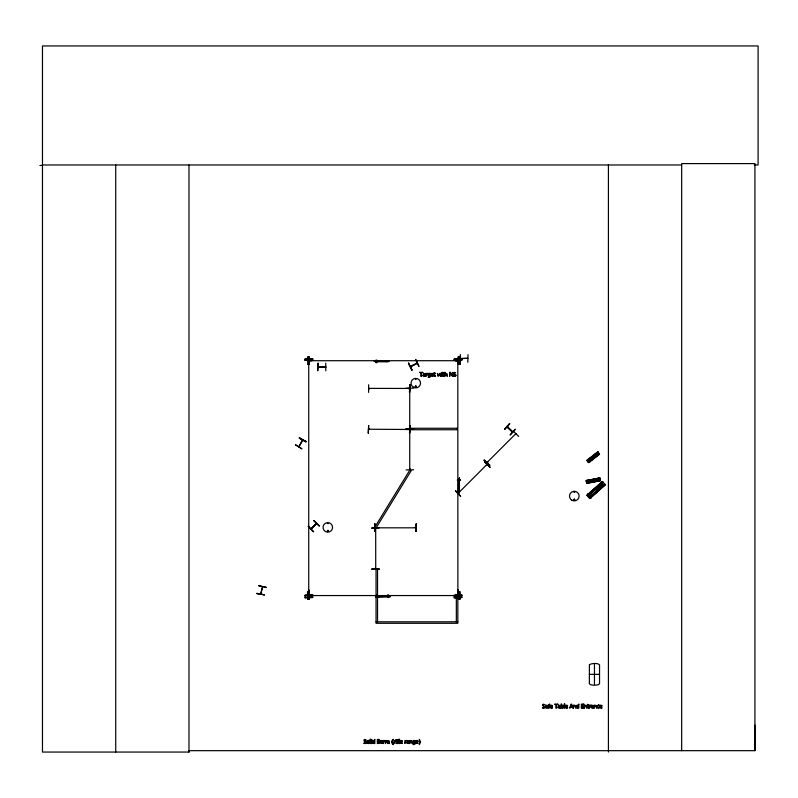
<?xml version="1.0" encoding="UTF-8"?>
<svg xmlns="http://www.w3.org/2000/svg" width="798" height="798" viewBox="0 0 798 798"><rect width="100%" height="100%" fill="white"/><g stroke="black" fill="none" stroke-linecap="round" stroke-linejoin="round"><path stroke-width="1.2" d="M754.369 164.977L758.1 164.977L758.1 45.945L42.474 45.945L42.474 752.055L189.086 752.055L188.986 750.679L754.918 750.679L755.028 725.143M410.471 366.841L417.224 363.2L410.411 366.342M376.526 596.505L376.526 595.837L389.205 595.926L389.205 596.595L376.427 596.615M457.454 480.456L457.454 479.678M457.553 480.506L457.563 479.618M458.092 480.486L458.092 479.648M458.451 480.446L458.451 479.698M459.608 480.386L459.608 479.548M460.137 480.416L460.137 479.528M460.237 480.356L460.247 479.578M262.572 586.749L260.617 593.961M460.047 362.152L460.286 354.531M460.376 358.511L467.847 358.342L460.376 358.551M467.798 362.292L468.017 354.661M308.696 594.091C310.083 594.65 308.028 583.528 308.736 595.089M309.085 594.081L309.006 595.079M457.882 595.089L458.142 589.782L457.853 594.44M458.232 594.081L458.152 595.079M308.696 590.779L309.045 590.769M457.843 590.779L458.182 590.769M308.656 360.736L308.736 360.237M457.882 360.237L457.892 362.91L458.152 360.227M308.696 360.736L309.724 360.796M308.666 362.412L308.716 362.581M507.907 427.11L507.289 426.571M507.378 426.621L512.795 431.808M409.663 388.875L410.022 388.287M410.072 469.723L410.022 469.054L410.002 469.803M327.409 523.318L328.168 523.638L327.479 523.239M328.327 530.949C326.322 531.987 328.646 529.982 327.928 530.51M328.497 530.949C326.392 533.343 327.788 528.146 328.447 531.318M415.279 386.571C416.446 388.586 416.087 384.716 415.389 386.93M574.72 492.137L573.902 492.246L574.67 492.037M573.782 499.658C575.318 498.261 574.281 501.014 573.912 499.887M375.728 568.715L375.688 528.126L375.349 528.735M409.693 388.347L410.042 388.875M375.389 568.196L375.389 568.725M409.693 428.336L409.663 429.663M409.733 469.803L409.992 469.034M256.926 593.582L264.467 594.819L256.936 593.552M258.672 585.722L266.113 587.378M262.612 586.58L260.886 593.941M459.439 477.992L459.099 478.82M455.858 375.708C450.601 370.92 459.02 373.843 454.062 372.367A1.287 1.287 0 0 0 453.454 372.796C452.935 375.499 458.212 375.21 453.214 376.147L454.87 376.437L455.858 375.708A1.207 1.207 0 0 0 455.907 374.89M366.342 742.848C361.095 738.07 369.514 740.993 364.546 739.517A1.287 1.287 0 0 0 363.948 739.936C363.419 742.649 368.696 742.359 363.698 743.297L365.364 743.586L366.342 742.848A1.207 1.207 0 0 0 366.392 742.04M545.044 707.517C539.797 702.729 548.216 705.661 543.248 704.185A1.287 1.287 0 0 0 542.65 704.604C542.121 707.317 547.398 707.018 542.401 707.956L544.066 708.245L545.044 707.517A1.207 1.207 0 0 0 545.094 706.709M302.671 440.217L299.011 446.75M458.98 492.925L458.411 493.503M516.067 433.962L515.648 434.401M310.901 528.785L316.297 523.398M309.006 362.651L309.006 360.477M455.877 360.417L458.232 360.776L457.813 360.417L457.882 594.59L457.882 590.291M574.939 500.027C574.041 497.224 573.343 501.314 574.65 500.256M388.137 361.155L388.965 360.826M409.504 388.706L408.815 388.367M318.123 366.851L318.971 366.851M299.24 438.102L305.893 441.833M487.708 462.271L487.069 462.491L515.747 433.753M486.451 464.955L487.239 464.616M316.427 523.678L311.07 528.994L316.557 523.628M369.434 388.706L368.666 388.706L369.354 388.746M369.354 429.184L368.696 429.533L369.514 429.214M375.25 527.548L375.868 527.847M375.918 527.837L375.26 527.817L416.007 527.817L415.319 527.518M325.704 367.17L318.282 366.811M325.055 366.811L325.744 366.851M507.658 427.289L507.099 426.76L512.466 431.957M509.553 423.648L504.555 429.414L509.533 423.618M504.476 429.344L509.792 423.878M510.131 434.77L515.338 429.194L510.331 434.96M484.097 460.256L489.822 465.314L484.117 460.237M455.558 490.71L460.685 496.376L455.488 490.79M487.738 462.222L487.199 462.73M458.77 492.695L458.232 493.244L486.96 464.476M486.461 465.025L486.999 464.486M518.69 436.436L513.274 431.07M308.297 526.181L313.424 531.847M319.39 525.882L313.973 520.515M586.939 495.249L602.37 481.513L605.313 484.795L589.872 498.521L586.939 495.249L602.43 481.583M587.119 495.448L602.56 481.733M588.186 494.82L602.699 481.892L587.348 495.688M588.355 495.009L602.011 482.95M603.029 482.261L587.607 495.997L603.079 482.321M588.685 495.378L602.34 483.309L588.744 495.448M588.036 496.456L588.814 497.324M589.922 496.735L603.507 484.595M589.173 497.723L604.595 483.987L589.223 497.782M603.847 484.975L589.383 497.962L604.016 485.164M589.552 498.151L604.974 484.416M589.712 498.331L605.113 484.566M589.822 498.461L605.253 484.725M375.688 568.794L375.728 568.186M586.949 460.406L597.862 451.997M587.119 460.626L597.981 452.147M587.218 460.745L598.051 452.237M598.161 452.386L587.468 461.064M587.587 461.204L588.066 461.813M588.326 462.142L599.138 453.593M599.318 453.833L588.495 462.351L599.428 453.962M588.625 462.521L599.527 454.092M410.391 366.701L417.184 363.12M418.88 366.292L415.628 359.389L418.93 366.272M309.085 360.726L309.714 360.377M309.135 595.288L312.237 595.547L309.145 595.557M311.868 360.746L309.434 360.716M455.887 595.597L455.299 595.298L458.401 595.557M598.251 705.133L597.243 706.001L597.363 707.656A1.167 1.167 0 0 0 597.981 708.175C601.981 708.614 594.171 706.38 599.438 705.342L598.251 705.133A1.656 1.656 0 0 1 599.029 705.173M375.569 596.844L376.257 596.665M369.434 429.224L368.826 429.144M586.261 480.705L599.787 478.062L586.291 480.845M586.321 481.004L599.827 478.261M599.877 478.531L586.36 481.194L599.916 478.74M586.4 481.394L599.916 478.75M586.44 481.573L586.59 482.331M586.67 482.71L600.196 480.097M600.226 480.266L586.72 482.999L600.246 480.376M586.759 483.199L600.305 480.695M298.991 446.621L302.452 439.907M369.364 429.563L368.826 429.524M512.506 431.987L506.989 426.81L512.545 432.107M457.823 595.597L458.391 595.288M305.055 595.338L312.686 595.039M305.055 595.567L312.686 595.258M305.065 595.897L312.686 595.587M305.065 597.662L312.686 597.353M454.202 595.338L461.833 594.929L461.833 597.572L454.202 597.882L454.202 595.228M454.202 595.567L461.833 595.258M454.202 595.897L461.833 595.587M454.202 597.662L461.833 597.353M305.055 359.08L312.686 358.93M305.055 359.968L312.686 359.818M305.055 360.137L312.686 359.988M454.202 359.08L461.823 358.93M454.202 359.968L461.823 359.818M454.202 360.137L461.833 359.988M368.646 384.766L368.586 392.387M369.434 388.436L368.716 388.387L409.504 388.446L408.736 388.716M406.052 388.157L413.683 388.167M413.683 428.845L406.052 428.576L406.052 429.474L409.504 429.484L368.746 429.224M406.052 429.154L409.424 429.224M406.052 429.434L409.324 429.414M413.683 469.783L406.052 469.932M374.731 523.867L375.2 531.498L374.761 523.867M416.406 523.867L416.037 531.498L416.376 523.867M415.239 527.558L415.848 527.468M371.748 568.924L379.379 568.964M371.748 569.293L379.379 569.243M39.9 165.465L42.474 165.455M458.311 356.776L459.857 356.766L460.037 364.397L458.481 364.397L458.311 356.776L458.551 364.397M309.425 360.457L311.938 360.447M455.588 360.457L458.102 360.457L458.152 362.651M455.588 360.726L458.112 360.716L309.385 360.716M307.679 364.397L309.225 364.397L309.045 356.776L307.499 356.776L307.809 364.397M309.045 591.607L307.499 591.607L307.679 599.238L309.225 599.238L308.986 591.607M309.425 595.288L311.938 595.288M309.434 595.557L311.948 595.547M455.588 595.298L458.102 595.288M455.588 595.557L458.112 595.557L309.385 595.557M458.481 599.238L460.037 599.228L459.857 591.607L458.311 591.607L458.551 599.238M42.474 164.977L681.672 164.977M325.744 363.17L325.803 370.801M318.203 366.851L325.584 366.811M318.093 367.2L325.764 367.2M376.048 621.802L457.823 621.802M589.373 674.34L599.537 674.34M375.918 360.127L376.816 360.127M375.948 360.656L376.776 360.656M376.048 362.172L376.885 362.172M376.018 362.701L376.905 362.701M387.629 594.959L388.526 594.969M387.658 595.488L388.486 595.498M387.758 597.004L388.596 597.014M387.728 597.532L388.616 597.542M455.887 360.806L455.299 360.457L458.391 360.457M368.377 740.454L367.798 740.454A1.207 1.207 0 0 0 367.11 740.843L366.94 742.958L368.377 743.586A1.197 1.197 0 0 0 369.065 743.197L369.065 740.843M415.967 385.993C413.095 387.21 418.252 387.788 415.778 386.023M459.149 491.708L458.431 491.618L458.521 478.94L459.189 478.94L459.439 492.566M258.672 585.702L266.133 587.318M256.996 593.273L264.457 594.869M374.392 360.826L375.22 361.155M390.152 596.844L389.314 596.505M415.568 379.549L415.987 378.821L415.509 379.449M299.43 437.763L306.083 441.494M305.943 441.743L299.3 438.012L305.923 441.793M588.465 496.526L588.804 496.915L589.104 496.017M484.316 460.037L489.743 465.394M484.506 461.763L489.932 467.119M313.774 520.715L319.16 526.111M308.228 526.261L313.654 531.618M600.994 483.129L603.537 485.972M599.956 484.057L602.49 486.91M598.39 485.453L600.924 488.296M596.994 486.69L599.527 489.533M595.428 488.087L597.961 490.93M588.715 494.072L591.258 496.915M587.847 493.992L591.228 497.792M587.727 494.102L591.109 497.902M596.764 452.865L598.33 454.86M596.026 453.434L597.602 455.439M594.929 454.301L596.505 456.296M593.951 455.069L595.527 457.064M592.854 455.937L594.43 457.932M588.146 459.648L589.712 461.643M589.662 462.222L587.567 459.558L589.582 462.281M408.446 363.27L412.127 369.953M598.41 478.331L598.899 480.825M597.493 478.511L597.981 481.004M596.126 478.78L596.615 481.274M594.909 479.019L595.388 481.513M593.532 479.279L594.021 481.783M587.647 480.436L588.136 482.93M587.079 480.117L587.827 483.418M459.728 356.766L459.907 364.397M458.69 356.766L458.87 364.397M458.501 356.776L458.68 364.397M459.728 591.607L459.907 599.228M458.69 591.607L458.87 599.238M458.501 591.607L458.68 599.238M308.856 356.776L309.165 364.397M308.666 356.776L308.836 364.397M308.856 591.607L309.035 599.238M308.666 591.607L308.836 599.238M307.629 591.607L307.809 599.238M416.037 523.867L416.137 531.498M409.583 384.766L409.544 392.387M409.583 425.543L409.633 433.164M409.733 469.034L409.733 469.723L409.733 388.267M375.429 528.126L375.429 528.815M375.1 523.867L375.15 531.498M457.882 360.487L457.882 362.661M308.746 362.661L308.736 360.487L308.736 594.59L308.736 590.291M458.142 590.271L458.152 594.58M309.006 590.271L309.006 594.58M754.918 750.679L754.918 163.6L681.672 163.6L681.672 750.679M608.415 164.977L608.415 752.055M594.46 664.175L594.46 684.514M456.336 621.802L456.336 596.385L457.823 596.385L457.823 623.288L376.048 623.288L376.048 596.385L377.534 596.385L377.534 621.802M188.976 164.977L188.976 752.055M115.73 164.977L115.73 752.055M368.227 740.454A1.207 1.207 0 0 1 368.925 740.853M375.339 361.075L375.329 361.743L388.008 361.833L388.018 361.165L375.339 361.075M391.788 741.581L392.357 744.075L393.404 744.644L392.466 743.207A3.392 3.392 0 0 1 392.247 741.99L392.466 740.753A3.591 3.591 0 0 1 392.985 739.806L393.404 739.327L392.357 739.906L391.788 741.581M420.346 741.99L419.339 744.644C419.648 744.454 419.628 739.507 419.339 739.327L420.346 741.99M563.129 706.679C561.732 710.41 561.573 703.008 563.129 706.679M430.381 376.048L429.863 377.334L428.137 377.404C433.035 376.038 424.845 376.616 428.875 373.304A1.357 1.357 0 0 1 429.873 373.494L430.381 373.364L430.381 376.048M415.229 743.187L414.711 744.474L412.985 744.544C417.883 743.187 409.693 743.756 413.723 740.454A1.357 1.357 0 0 1 414.721 740.644L415.229 740.514L415.229 743.187M397.304 740.155L397.284 743.537L397.793 743.537L397.793 740.933L398.621 740.514C397.314 740.564 399.549 738.11 397.304 740.155M548.625 704.824L548.615 708.195L549.124 708.195L549.124 705.602L549.952 705.173C548.645 705.233 550.879 702.779 548.625 704.824M563.647 706.639L562.889 708.175L561.114 708.195L561.114 703.986L561.622 703.986C560.475 706.4 564.066 704.045 563.647 706.639M372.307 741.671L372.756 743.387L374.821 743.537L374.821 739.327L374.312 740.634A1.377 1.377 0 0 0 373.304 740.454A1.187 1.187 0 0 0 372.666 740.853L372.307 741.671M380.367 741.691C379.329 744.743 384.985 742.758 381.853 743.157C378.841 742.28 385.594 741.292 381.444 740.454A1.247 1.247 0 0 0 380.726 740.863L380.367 741.691M400.077 741.691C399.04 744.743 404.696 742.758 401.574 743.157C398.551 742.28 405.304 741.292 401.155 740.454A1.247 1.247 0 0 0 400.446 740.863L400.077 741.691M430.93 374.541C429.893 377.604 435.558 375.609 432.426 376.018C429.414 375.13 436.167 374.142 432.007 373.304A1.247 1.247 0 0 0 431.299 373.723L430.93 374.541M415.788 741.691C414.741 744.743 420.406 742.758 417.274 743.157C414.262 742.28 421.015 741.292 416.865 740.454A1.247 1.247 0 0 0 416.147 740.863L415.788 741.691M550.141 706.36C549.094 709.412 554.76 707.427 551.627 707.826C548.615 706.948 555.368 705.961 551.219 705.123A1.247 1.247 0 0 0 550.5 705.532L550.141 706.36M565.263 706.36C564.226 709.412 569.872 707.427 566.75 707.826C563.737 706.948 570.49 705.961 566.341 705.123A1.247 1.247 0 0 0 565.622 705.532L565.263 706.36M576.326 706.34L576.774 708.055L578.829 708.195L578.829 703.986L578.321 705.302A1.377 1.377 0 0 0 577.323 705.123A1.187 1.187 0 0 0 576.685 705.512L576.326 706.34M599.717 706.36C598.68 709.412 604.335 707.427 601.213 707.826C598.201 706.948 604.954 705.961 600.794 705.123A1.247 1.247 0 0 0 600.086 705.532L599.717 706.36M379.499 742.32L377.863 743.078L377.863 741.591L379.499 742.32M380.057 742.3L379.399 743.357L377.324 743.537L377.324 739.507C380.686 738.699 379.04 741.103 380.057 742.3M367.309 741.512C367.688 746.19 370.192 739.088 367.309 741.512M372.866 741.542C373.225 746.04 375.409 739.038 372.866 741.542M576.874 706.21C577.243 710.709 579.428 703.706 576.874 706.21M422.97 375.22L422.94 375.509A1.037 1.037 0 0 0 423.1 376.067L425.344 376.387L425.164 373.664L423.189 373.434L424.835 374.402L422.97 375.22M406.731 742.369L406.701 742.659A1.037 1.037 0 0 0 406.85 743.207L409.105 743.537L408.915 740.803L406.94 740.574L408.596 741.542L406.731 742.369M545.473 707.028L545.443 707.327A1.037 1.037 0 0 0 545.603 707.876L547.847 708.195L547.657 705.472L545.682 705.242L547.338 706.21L545.473 707.028M558.031 707.028L558.001 707.327A1.037 1.037 0 0 0 558.151 707.876L560.405 708.195L560.216 705.472L558.241 705.242L559.897 706.21L558.031 707.028M591.168 707.028L591.138 707.327A1.037 1.037 0 0 0 591.298 707.876L593.542 708.195L593.363 705.472L591.388 705.242L593.034 706.21L591.168 707.028M428.426 374.372C428.825 378.641 430.94 371.958 428.426 374.372M413.274 741.512C413.683 745.791 415.798 739.108 413.274 741.512M589.403 664.724L589.373 683.766C589.991 685.701 598.919 685.701 599.537 683.766L599.537 664.914C598.47 662.699 590.919 663.357 589.403 664.724M423.499 375.269L424.267 375.978L424.835 374.801L423.499 375.269M407.259 742.419L408.027 743.128L408.596 741.95L407.259 742.419M546.002 707.088L546.77 707.786L547.338 706.619L546.002 707.088M558.55 707.088L559.328 707.786L559.897 706.619L558.55 707.088M591.697 707.088L592.465 707.786L593.034 706.619L591.697 707.088M379.309 740.494L377.863 741.143L377.863 739.965L379.309 740.494M596.675 488.546C597.522 491.837 599.318 486.411 596.675 488.546M593.931 480.216C594.47 482.411 595.707 478.81 593.931 480.216M440.775 373.364L440.267 375.708L439.538 373.364L438.401 375.708L437.334 373.364L438.112 376.387L439.309 374.062L440.516 376.387L441.284 373.364L440.775 373.364M431.499 374.202C433.424 376.058 433.075 372.466 431.499 374.202M380.935 741.352C382.85 743.197 382.501 739.616 380.935 741.352M400.646 741.352C402.561 743.197 402.212 739.616 400.646 741.352M416.356 741.352C418.272 743.197 417.923 739.616 416.356 741.352M550.71 706.011C552.625 707.866 552.276 704.285 550.71 706.011M565.832 706.011C567.747 707.866 567.398 704.285 565.832 706.011M600.286 706.011C602.201 707.866 601.852 704.285 600.286 706.011M593.662 456.286C594.091 458.511 595.508 454.98 593.662 456.286M570.6 707.078L569.702 708.195L571.059 704.175L571.717 704.175L573.074 708.195L572.146 707.078L570.6 707.078M571.378 704.714L570.75 706.619L571.996 706.619L571.378 704.714M295.509 444.755L301.953 448.855L295.489 444.805M409.833 470.072L374.471 527.717L375.738 528.495L411.1 470.85L409.833 470.072M484.725 461.533L489.862 467.199L484.725 461.533M387.818 740.724L385.464 740.514L385.464 743.537L386.671 740.913L387.688 743.537C386.302 740.325 390.352 740.175 388.895 743.537L389.404 743.537L389.334 741.033L387.818 740.724M426.75 374.092L426.062 376.387L426.062 373.364L427.658 373.384L426.75 374.092M384.157 741.232L383.469 743.537L383.469 740.514L385.065 740.524L384.157 741.232M394.661 741.232L393.973 743.537L393.973 740.514L395.569 740.524L394.661 741.232M405.603 741.232L404.915 743.537L404.915 740.514L406.511 740.524L405.603 741.232M590.051 705.901L589.353 708.195L589.353 705.173L590.949 705.193L590.051 705.901M445.583 373.524L444.855 372.177L444.855 376.387L445.364 374.132L446.142 373.763L447.229 376.387L447.089 373.743L445.583 373.524M410.551 740.664L409.813 740.514L409.813 743.537L410.322 741.272L411.11 740.913L412.197 743.537L412.047 740.883L410.551 740.664M574.151 705.332L573.413 705.173L573.413 708.195L573.922 705.941L574.71 705.582L575.787 708.195L575.647 705.552L574.151 705.332M585.143 705.332L584.405 705.173L584.405 708.195L584.914 705.941L585.702 705.582L586.789 708.195L586.64 705.552L585.143 705.332M594.989 705.332L594.261 705.173L594.261 708.195L594.769 705.941L595.547 705.582L596.635 708.195L596.495 705.552L594.989 705.332M597.742 451.838L586.919 460.366L588.734 462.66L599.567 454.142L597.742 451.838M599.009 453.444L588.186 461.962L599.049 453.493M408.546 363.22L411.828 370.112L408.546 363.22M435.479 375.908L434.651 375.808L434.581 373.783L435.509 373.364L434.072 372.496C433.484 373.235 433.863 377.743 435.509 375.908M444.446 375.908L443.608 375.808L443.538 373.783L444.476 373.364L443.03 372.496C442.411 373.245 442.91 377.753 444.446 375.908M588.944 707.716L588.106 707.626L588.036 705.602L588.974 705.173L587.528 704.305C586.909 705.063 587.408 709.572 588.944 707.716M599.747 477.882L586.221 480.516L586.799 483.398L600.315 480.745L599.747 477.872M600.146 479.877L586.63 482.521L600.166 479.937M312.686 594.929L305.055 595.228L305.065 597.882L312.686 597.572L312.686 594.929M312.686 358.821L305.055 358.97L305.055 360.307L312.686 360.098L312.686 358.821M461.823 358.821L454.202 358.97L454.202 360.307L461.833 360.098L461.823 358.821M409.903 384.756L409.524 392.387L409.863 384.756M368.646 425.543L368.267 433.174L368.646 425.543M409.903 425.543L409.524 433.164L409.903 425.543M379.369 527.598L371.748 528.067L379.369 527.598M389.135 360.826L374.222 361.155L389.135 360.826M318.123 363.17L317.734 370.801L318.063 363.17M422.79 372.357L419.549 372.357L420.895 372.836L420.895 376.387L421.434 376.387L421.434 372.836L422.79 372.357M442.291 372.337L441.713 372.856L442.291 372.337M450.471 372.357L449.713 372.357L449.713 376.387L450.212 372.915L452.596 376.387L452.596 372.357L452.097 375.549L450.471 372.357M442.252 373.364L441.743 373.364L441.743 376.387L442.252 376.387L442.252 373.364M456.965 428.277L410.182 428.277L410.182 429.753L456.965 429.753L456.965 428.277M459.439 477.822L459.099 492.735L459.439 477.822M377.534 569.263L376.048 569.263L376.048 594.69L377.534 594.69L377.534 569.263M390.322 596.505L375.409 596.844L390.322 596.505M564.695 703.986L564.186 703.986L564.186 708.195L564.695 708.195L564.695 703.986M557.842 704.175L554.6 704.175L555.957 704.644L555.957 708.195L556.485 708.195L556.485 704.644L557.842 704.175M583.857 704.175L581.343 704.175L581.343 708.195L583.857 708.195L581.872 707.726L581.872 706.23L583.727 706.23L581.872 705.751L581.872 704.644L583.857 704.175M370.481 739.327L369.973 739.327L369.973 743.537L370.481 743.537L370.481 739.327M399.519 739.327L399.01 739.327L399.01 743.537L399.519 743.537L399.519 739.327M371.778 739.477L371.2 740.005L371.778 739.477M396.516 739.477L395.938 740.005L396.516 739.477M371.738 740.514L371.23 740.514L371.23 743.537L371.738 743.537L371.738 740.514M396.486 740.514L395.978 740.514L395.978 743.537L396.486 743.537L396.486 740.514M413.404 387.259A4.758 4.758 0 0 0 420.536 383.14A4.758 4.758 0 0 0 413.404 379.02A4.758 4.758 0 0 0 413.404 387.259M571.887 500.266A4.828 4.828 0 0 0 579.129 496.097A4.828 4.828 0 0 0 571.887 491.917A4.828 4.828 0 0 0 571.887 500.266M325.424 531.508A4.768 4.768 0 0 0 332.576 527.388A4.768 4.768 0 0 0 325.424 523.259A4.768 4.768 0 0 0 325.424 531.508"/></g></svg>
